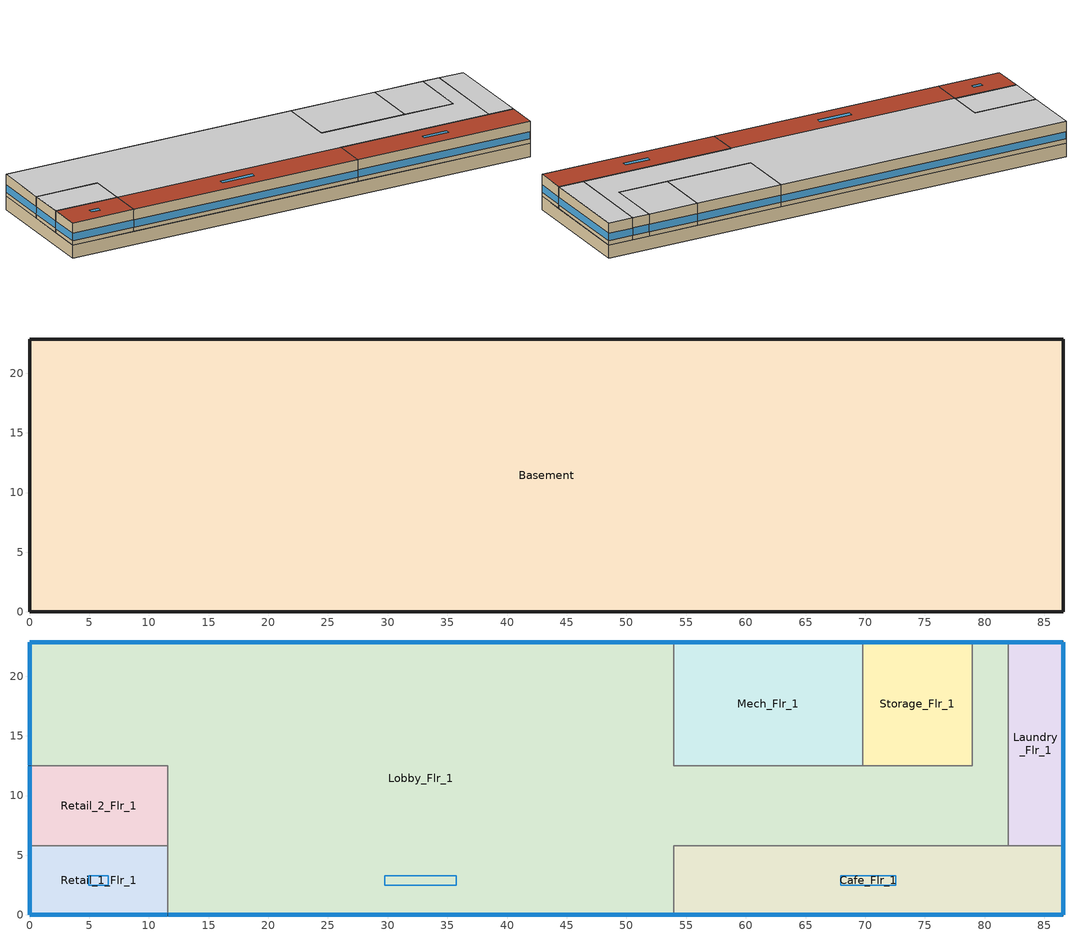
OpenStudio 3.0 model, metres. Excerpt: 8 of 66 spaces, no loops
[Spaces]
Basement
 floor ground: 86.56,22.86 86.56,0 0,0 0,22.86 z-2.44
 wall ground: 0,22.86 0,0 86.56,0 86.56,22.86 0,22.86 z-2.44:0
Lobby_Flr_1
 floor to Basement: 53.95,22.86 53.95,0 11.58,0 11.58,12.5 0,12.5 0,22.86 z0; 81.99,22.86 81.99,5.79 53.95,5.79 53.95,12.5 78.94,12.5 78.94,22.86 z0
 wall outside: 53.95,22.86 0,22.86 0,12.5 / 11.58,0 53.95,0 / 81.99,22.86 78.94,22.86 z0:3.96
 wall to Retail_1_Flr_1: 11.58,5.79 11.58,0 z0:3.96
 wall to Laundry_Flr_1: 81.99,5.79 81.99,22.86 z0:3.96
 wall to Storage_Flr_1: 78.94,22.86 78.94,12.5 69.8,12.5 z0:3.96
 wall to Cafe_Flr_1: 53.95,0 53.95,5.79 81.99,5.79 z0:3.96
 wall to Retail_2_Flr_1: 0,12.5 11.58,12.5 11.58,5.79 z0:3.96
 wall to Mech_Flr_1: 69.8,12.5 53.95,12.5 53.95,22.86 z0:3.96
 window: 53.92,22.86 0.03,22.86 / 11.61,0 53.92,0 z0.76:2.08; 0,22.83 0,12.52 z0.76:2.09; 81.97,22.86 78.97,22.86 z0.76:2.1
 ceiling adiabatic (BTAP-Int-Wall): 81.99,5.79 81.99,22.86 78.94,22.86 78.94,12.5 53.95,12.5 53.95,22.86 0,22.86 0,12.5 11.58,12.5 11.58,5.79 z3.96
 roof outside: 53.95,0 53.95,5.79 11.58,5.79 11.58,0 z3.96
 skylight: 35.76,2.49 35.76,3.3 29.77,3.3 29.77,2.49 z3.96
Retail_1_Flr_1
 floor to Basement: 11.58,5.79 11.58,0 0,0 0,5.79 z0
 wall outside: 0,5.79 0,0 11.58,0 z0:3.96
 wall to Retail_2_Flr_1: 11.58,5.79 0,5.79 z0:3.96
 window: 0.03,0 11.56,0 / 0,5.77 0,0.03 z0.76:2.09
 roof outside: 11.58,0 11.58,5.79 0,5.79 0,0 z3.96
 skylight: 6.61,2.49 6.61,3.3 4.97,3.3 4.97,2.49 z3.96
Retail_2_Flr_1
 floor to Basement: 11.58,12.5 11.58,5.79 0,5.79 0,12.5 z0
 wall outside: 0,12.5 0,5.79 z0:3.96
 window: 0,12.47 0,5.82 z0.76:2.09
 ceiling adiabatic (BTAP-Int-Wall): 11.58,5.79 11.58,12.5 0,12.5 0,5.79 z3.96
Laundry_Flr_1
 floor to Basement: 86.56,22.86 86.56,5.79 81.99,5.79 81.99,22.86 z0
 wall outside: 86.56,5.79 86.56,22.86 81.99,22.86 z0:3.96
 wall to Cafe_Flr_1: 81.99,5.79 86.56,5.79 z0:3.96
 window: 86.56,5.82 86.56,22.83 z0.76:2.09; 86.54,22.86 82.02,22.86 z0.76:2.1
 ceiling adiabatic (BTAP-Int-Wall): 86.56,5.79 86.56,22.86 81.99,22.86 81.99,5.79 z3.96
Storage_Flr_1
 floor to Basement: 78.94,22.86 78.94,12.5 69.8,12.5 69.8,22.86 z0
 wall outside: 78.94,22.86 69.8,22.86 z0:3.96
 wall to Mech_Flr_1: 69.8,22.86 69.8,12.5 z0:3.96
 window: 78.92,22.86 69.82,22.86 z0.76:2.09
 ceiling adiabatic (BTAP-Int-Wall): 78.94,12.5 78.94,22.86 69.8,22.86 69.8,12.5 z3.96
Mech_Flr_1
 floor to Basement: 69.8,22.86 69.8,12.5 53.95,12.5 53.95,22.86 z0
 wall outside: 69.8,22.86 53.95,22.86 z0:3.96
 window: 69.77,22.86 53.98,22.86 z0.76:2.09
 ceiling adiabatic (BTAP-Int-Wall): 69.8,12.5 69.8,22.86 53.95,22.86 53.95,12.5 z3.96
Cafe_Flr_1
 floor to Basement: 86.56,5.79 86.56,0 53.95,0 53.95,5.79 z0
 wall outside: 53.95,0 86.56,0 86.56,5.79 z0:3.96
 window: 86.56,0.03 86.56,5.77 z0.76:2.09; 53.98,0 86.54,0 z0.76:2.08
 roof outside: 86.56,0 86.56,5.79 53.95,5.79 53.95,0 z3.96
 skylight: 72.56,2.49 72.56,3.3 67.95,3.3 67.95,2.49 z3.96
[Site]
Calgary Intl AP_AB_CAN: Latitude {deg}=51.114; Longitude {deg}=-114.02; Time Zone {hr}=-7; Elevation {m}=1084.1; Terrain=City
[Building]
LargeHotel-CAN_AB_Calgary.Intl.AP.718770_CWEC2016.epw created: 2020-05-18 23:40:06 +0000: North Axis {deg}=0; Default Construction Set=BTAP-Mass at hdd = 5000.0; Standards Number of Stories=7; Standards Number of Above Ground Stories=6; Standards Building Type=NECB2017_LargeHotel
[Site:WaterMainsTemperature]
Calculation Method=Correlation; Annual Average Outdoor Air Temperature {C}=5; Maximum Difference In Monthly Average Outdoor Air Temperatures {deltaC}=23.3
[Site:GroundTemperature:BuildingSurface]
19.527, 19.502, 19.536, 19.598, 20.002, 21.64, 22.225, 22.375, 21.449, 20.121, 19.802, 19.633
[SizingPeriod:DesignDay] Barometric Pressure {Pa}=88961; Sky Clearness=0; Rain Indicator=0; Snow Indicator=0; Day of Month=21; Daylight Saving Time Indicator=0; Humidity Indicating Type=Wetbulb; Dry-Bulb Temperature Range Modifier Type=DefaultMultipliers
Name | Maximum Dry-Bulb Temperature {C} | Daily Dry-Bulb Temperature Range {deltaC} | Humidity Indicating Conditions at Maximum Dry-Bulb | Wind Speed {m/s} | Wind Direction {deg} | Month | Day Type | Solar Model Indicator | ASHRAE Taub | ASHRAE Taud
Calgary Intl AP Ann Clg .4% Condns DB=>MWB | 28.5 | 12.1 | 16.1 | 4.5 | 160 | 7 | SummerDesignDay | ASHRAETau | 0.339 | 2.421
Calgary Intl AP Ann Htg 99.6% Condns DB | -28.5 | 0 | -28.5 | 2.9 | 200 | 1 | WinterDesignDay | ASHRAEClearSky
[Material:NoMass] Roughness=Smooth; Thermal Absorptance=0.9; Solar Absorptance=0.7
Name | Thermal Resistance {m2-K/W} | Visible Absorptance
Typical Carpet Pad | 0.21648 | 0.8
Typical Insulation 1 | 5.91238 | 0.7
Typical Insulation 2 | 4.49096 | 0.7
Typical Insulation 3 | 7.24636 | 0.7
Typical Carpet Pad 2 | 1.25503 | 0.8
Typical Carpet Pad 3 | 3.45515 | 0.8
Typical Insulation 4 | 0.526298 | 0.7
Typical Insulation 5 | 0.526316 | 0.7
[Material]
Name | Roughness | Thickness {m} | Conductivity {W/m-K} | Density {kg/m3} | Specific Heat {J/kg-K} | Thermal Absorptance | Solar Absorptance | Visible Absorptance
100mm Normalweight concrete floor | MediumSmooth | 0.1016 | 2.31 | 2322 | 832
G01 13mm gypsum board | Smooth | 0.0127 | 0.16 | 800 | 1090 | 0.9 | 0.7 | 0.5
G05 25mm wood | MediumSmooth | 0.0254 | 0.15 | 608 | 1630 | 0.9 | 0.5 | 0.5
4 in. Normalweight Concrete Floor | MediumRough | 0.1016 | 2.31 | 2322 | 832 | 0.9 | 0.7 | 0.7
1IN Stucco | Smooth | 0.0253 | 0.6918 | 1858 | 837 | 0.9 | 0.7 | 0.92
8IN CONCRETE HW RefBldg | Rough | 0.2032 | 1.311 | 2240 | 836.8 | 0.9 | 0.7 | 0.7
1/2IN Gypsum | Smooth | 0.0127 | 0.16 | 784.9 | 830 | 0.9 | 0.4 | 0.4
Metal Roof Surface; F08 Metal surface | Smooth | 0.0008 | 45.28 | 7824 | 500 | 0.9 | 0.7 | 0.7
6 in. Normalweight Concrete Floor | MediumRough | 0.1524 | 2.31 | 2322 | 832 | 0.9 | 0.7 | 0.7
[Construction]
BTAP-Int-Floor: 100mm Normalweight concrete floor, Typical Carpet Pad
BTAP-Int-Wall: G01 13mm gypsum board, G01 13mm gypsum board
BTAP-Int-Ceiling: Typical Carpet Pad, 100mm Normalweight concrete floor
BTAP-Ext-DaylightDiffuser: SimpleGlazing
BTAP-Int-Door: G05 25mm wood
BTAP-Ext-Floor-Mass:U-0.162: Typical Insulation 1, 4 in. Normalweight Concrete Floor, Typical Carpet Pad
BTAP-Ext-Wall-Mass:U-0.21: 1IN Stucco, 8IN CONCRETE HW RefBldg, Typical Insulation 2, 1/2IN Gypsum
BTAP-Ext-Roof-Metal:U-0.138: Metal Roof Surface, Typical Insulation 3
BTAP-Grnd-Floor-Mass:U-0.757: 6 in. Normalweight Concrete Floor, Typical Carpet Pad 2
BTAP-Grnd-Roof-Mass:U-0.284: 6 in. Normalweight Concrete Floor, Typical Carpet Pad 3
BTAP-Ext-Door:U-1.9000000000000001: F08 Metal surface, Typical Insulation 4
BTAP-Ext-OverHeadDoor:U-1.9000000000000001: Typical Insulation 5
BTAP-Ext-DaylightDiffuser:U=0.190 SHGC=0.600: SimpleGlazing:U=0.190 SHGC=0.600
[DefaultConstructionSet]
BTAP-Mass at hdd = 5000.0: Default Exterior Surface Constructions=BTAP-Mass at hdd = 5000.0; Default Interior Surface Constructions=Default Surface Constructions 2; Default Ground Contact Surface Constructions=BTAP-Mass at hdd = 5000.0 1; Default Exterior SubSurface Constructions=BTAP-Mass at hdd = 5000.0; Default Interior SubSurface Constructions=Default Sub Surface Constructions 2; Interior Partition Construction=BTAP-Int-Door
[DefaultSurfaceConstructions]
Name | Floor Construction | Wall Construction | Roof Ceiling Construction
Default Surface Constructions 2 | BTAP-Int-Floor | BTAP-Int-Wall | BTAP-Int-Ceiling
BTAP-Mass at hdd = 5000.0 | BTAP-Ext-Floor-Mass:U-0.162 | BTAP-Ext-Wall-Mass:U-0.21 | BTAP-Ext-Roof-Metal:U-0.138
BTAP-Mass at hdd = 5000.0 1 | BTAP-Grnd-Floor-Mass:U-0.757 | BTAP-Grnd-Roof-Mass:U-0.284 | BTAP-Grnd-Roof-Mass:U-0.284
[DefaultSubSurfaceConstructions]
Name | Fixed Window Construction | Operable Window Construction | Door Construction | Glass Door Construction | Overhead Door Construction | Skylight Construction | Tubular Daylight Dome Construction | Tubular Daylight Diffuser Construction
Default Sub Surface Constructions 2 | BTAP-Ext-DaylightDiffuser | BTAP-Ext-DaylightDiffuser | BTAP-Int-Door
BTAP-Mass at hdd = 5000.0 | BTAP-Ext-DaylightDiffuser:U=0.190 SHGC=0.600 | BTAP-Ext-DaylightDiffuser:U=0.190 SHGC=0.600 | BTAP-Ext-Door:U-1.9000000000000001 | BTAP-Ext-DaylightDiffuser:U=0.190 SHGC=0.600 | BTAP-Ext-OverHeadDoor:U-1.9000000000000001 | BTAP-Ext-DaylightDiffuser:U=0.190 SHGC=0.600 | BTAP-Ext-DaylightDiffuser:U=0.190 SHGC=0.600 | BTAP-Ext-DaylightDiffuser:U=0.190 SHGC=0.600
[WindowMaterial:SimpleGlazingSystem] Solar Heat Gain Coefficient=0.6; Visible Transmittance=0.21
Name | U-Factor {W/m2-K}
SimpleGlazing | 2.2
SimpleGlazing:U=0.190 SHGC=0.600 | 1.9
[Space] Part of Total Floor Area=Yes
Name | Space Type | Building Story | Thermal Zone
Laundry_Flr_1 | Space Function Laundry/Washing area | Building Story 2 | Sp-Laundry_Flr_1 Sys-6 Flr-2 Sch-C HPlcmt-east ZN
Lobby_Flr_1 | Space Function Lobby - hotel | Building Story 2 | Sp-Lobby_Flr_1 Sys-6 Flr-2 Sch-H HPlcmt-north ZN
Retail_1_Flr_1 | Space Function Sales area | Building Story 2 | Sp-Retail_1_Flr_1 Sys-6 Flr-2 Sch-C HPlcmt-south ZN
Basement | Space Function Storage room < 5 m2-sch-A | Building Story 1 | Sp-Basement Sys-6 Flr-1 Sch-A HPlcmt-north ZN
Cafe_Flr_1 | Space Function Retail facility mall concourse | Building Story 2 | Sp-Cafe_Flr_1 Sys-6 Flr-2 Sch-C HPlcmt-south ZN
Mech_Flr_1 | Space Function Electrical/Mechanical room-sch-E | Building Story 2 | Sp-Mech_Flr_1 Sys-6 Flr-2 Sch-E HPlcmt-north ZN
Retail_2_Flr_1 | Space Function Sales area | Building Story 2 | Sp-Retail_2_Flr_1 Sys-6 Flr-2 Sch-C HPlcmt-west ZN
Storage_Flr_1 | Space Function Storage room < 5 m2-sch-A 1 | Building Story 2 | Sp-Storage_Flr_1 Sys-6 Flr-2 Sch-A HPlcmt-north ZN
[BuildingStory]
Name | Nominal Z Coordinate {m}
Building Story 1 | -2.439
Building Story 2 | 0
[SpaceType] Standards Building Type=Space Function
Name | Default Schedule Set | Design Specification Outdoor Air Object | Standards Space Type
Space Function Storage room < 5 m2-sch-A | Space Function Storage room < 5 m2-sch-A Schedule Set | Space Function Storage room < 5 m2-sch-A Ventilation | Storage room < 5 m2-sch-A
Space Function Storage room < 5 m2-sch-A 1 | Space Function Storage room < 5 m2-sch-A 1 Schedule Set | Space Function Storage room < 5 m2-sch-A 1 Ventilation | Storage room < 5 m2-sch-A
Space Function Retail facility mall concourse | Space Function Retail facility mall concourse Schedule Set | Space Function Retail facility mall concourse Ventilation | Retail facility mall concourse
Space Function Laundry/Washing area | Space Function Laundry/Washing area Schedule Set | Space Function Laundry/Washing area Ventilation | Laundry/Washing area
Space Function Lobby - hotel | Space Function Lobby - hotel Schedule Set | Space Function Lobby - hotel Ventilation | Lobby - hotel
Space Function Electrical/Mechanical room-sch-E | Space Function Electrical/Mechanical room-sch-E Schedule Set | Space Function Electrical/Mechanical room-sch-E Ventilation | Electrical/Mechanical room-sch-E
Space Function Sales area | Space Function Sales area Schedule Set | Space Function Sales area Ventilation | Sales area
[People:Definition] Number of People Calculation Method=People/Area; Fraction Radiant=0.3
Name | People per Space Floor Area {person/m2}
Space Function Electrical/Mechanical room-sch-E People Definition | 0.00500182
Space Function Laundry/Washing area People Definition; Space Function Retail facility mall concourse People Definition | 0.0500182
Space Function Lobby - hotel People Definition | 0.100036
Space Function Sales area People Definition | 0.0333454
Space Function Storage room < 5 m2-sch-A People Definition; Space Function Storage room < 5 m2-sch-A 1 People Definition | 0.0100036
[People] Work Efficiency Schedule=Work Efficiency Schedule; Clothing Insulation Schedule=Clothing Schedule; Air Velocity Schedule=Air Velocity Schedule; Multiplier=1
Name | People Definition | Space or SpaceType
Space Function Electrical/Mechanical room-sch-E People | Space Function Electrical/Mechanical room-sch-E People Definition | Space Function Electrical/Mechanical room-sch-E
Space Function Laundry/Washing area People | Space Function Laundry/Washing area People Definition | Space Function Laundry/Washing area
Space Function Lobby - hotel People | Space Function Lobby - hotel People Definition | Space Function Lobby - hotel
Space Function Retail facility mall concourse People | Space Function Retail facility mall concourse People Definition | Space Function Retail facility mall concourse
Space Function Sales area People | Space Function Sales area People Definition | Space Function Sales area
Space Function Storage room < 5 m2-sch-A People | Space Function Storage room < 5 m2-sch-A People Definition | Space Function Storage room < 5 m2-sch-A
Space Function Storage room < 5 m2-sch-A 1 People | Space Function Storage room < 5 m2-sch-A 1 People Definition | Space Function Storage room < 5 m2-sch-A 1
[Lights:Definition] Design Level Calculation Method=Watts/Area; Fraction Radiant=0.5; Fraction Visible=0.2
Name | Watts per Space Floor Area {W/m2}
Space Function Electrical/Mechanical room-sch-E Lights Definition | 4.60167
Space Function Laundry/Washing area Lights Definition | 4.59996
Space Function Lobby - hotel Lights Definition | 11.3999
Space Function Retail facility mall concourse Lights Definition | 9.69992
Space Function Sales area Lights Definition | 13.0999
Space Function Storage room < 5 m2-sch-A Lights Definition; Space Function Storage room < 5 m2-sch-A 1 Lights Definition | 10.3999
[Lights] Fraction Replaceable=1
Name | Lights Definition | Space or SpaceType
Space Function Electrical/Mechanical room-sch-E Lights | Space Function Electrical/Mechanical room-sch-E Lights Definition | Space Function Electrical/Mechanical room-sch-E
Space Function Laundry/Washing area Lights | Space Function Laundry/Washing area Lights Definition | Space Function Laundry/Washing area
Space Function Lobby - hotel Lights | Space Function Lobby - hotel Lights Definition | Space Function Lobby - hotel
Space Function Retail facility mall concourse Lights | Space Function Retail facility mall concourse Lights Definition | Space Function Retail facility mall concourse
Space Function Sales area Lights | Space Function Sales area Lights Definition | Space Function Sales area
Space Function Storage room < 5 m2-sch-A Lights | Space Function Storage room < 5 m2-sch-A Lights Definition | Space Function Storage room < 5 m2-sch-A
Space Function Storage room < 5 m2-sch-A 1 Lights | Space Function Storage room < 5 m2-sch-A 1 Lights Definition | Space Function Storage room < 5 m2-sch-A 1
[DesignSpecification:OutdoorAir] Outdoor Air Method=Sum; Outdoor Air Flow per Person {m3/s-person}=0; Outdoor Air Flow Rate {m3/s}=0; Outdoor Air Flow Air Changes per Hour {1/hr}=0
Name | Outdoor Air Flow per Floor Area {m3/s-m2}
Space Function Electrical/Mechanical room-sch-E Ventilation | 0.0003048
Space Function Laundry/Washing area Ventilation | 0.00084836
Space Function Lobby - hotel Ventilation | 0.00143764
Space Function Retail facility mall concourse Ventilation | 0.0018288
Space Function Sales area Ventilation | 0.0011684
Space Function Storage room < 5 m2-sch-A Ventilation; Space Function Storage room < 5 m2-sch-A 1 Ventilation | 0.0003556
[DefaultScheduleSet] People Activity Level Schedule=NECB-Activity; Infiltration Schedule=Always On
Name | Number of People Schedule | Lighting Schedule | Electric Equipment Schedule
Space Function Electrical/Mechanical room-sch-E Schedule Set | NECB-E-Occupancy | NECB-E-Lighting | NECB-E-Electric-Equipment
Space Function Laundry/Washing area Schedule Set | NECB-C-Occupancy | NECB-C-Lighting | NECB-C-Electric-Equipment
Space Function Lobby - hotel Schedule Set | NECB-H-Occupancy | NECB-H-Occupancy-NECB-H-Lighting-0.0-0.0-0.67-Light Ruleset | NECB-H-Electric-Equipment
Space Function Retail facility mall concourse Schedule Set; Space Function Sales area Schedule Set | NECB-C-Occupancy | NECB-C-Occupancy-NECB-C-Lighting-0.0-0.0-0.67-Light Ruleset | NECB-C-Electric-Equipment
Space Function Storage room < 5 m2-sch-A Schedule Set; Space Function Storage room < 5 m2-sch-A 1 Schedule Set | NECB-A-Occupancy | NECB-A-Occupancy-NECB-A-Lighting-0.6-0.0-0.67-Light Ruleset | NECB-A-Electric-Equipment
[ThermostatSetpoint:DualSetpoint]
Name | Heating Setpoint Temperature Schedule | Cooling Setpoint Temperature Schedule
Space Function Storage room < 5 m2-sch-A Thermostat 2; Space Function Storage room < 5 m2-sch-A 1 Thermostat 2 | NECB-A-Thermostat Setpoint-Heating | NECB-A-Thermostat Setpoint-Cooling
Space Function Laundry/Washing area Thermostat 2; Space Function Sales area Thermostat 3; Space Function Retail facility mall concourse Thermostat 2; Space Function Sales area Thermostat 4 | NECB-C-Thermostat Setpoint-Heating | NECB-C-Thermostat Setpoint-Cooling
Space Function Electrical/Mechanical room-sch-E Thermostat 2 | NECB-E-Thermostat Setpoint-Heating | NECB-E-Thermostat Setpoint-Cooling
Space Function Lobby - hotel Thermostat 2 | NECB-H-Thermostat Setpoint-Heating | NECB-H-Thermostat Setpoint-Cooling
[ElectricEquipment:Definition] Design Level Calculation Method=Watts/Area; Fraction Radiant=0.5
Name | Watts per Space Floor Area {W/m2}
Space Function Electrical/Mechanical room-sch-E Elec Equip Definition; Space Function Retail facility mall concourse Elec Equip Definition; Space Function Storage room < 5 m2-sch-A Elec Equip Definition; Space Function Storage room < 5 m2-sch-A 1 Elec Equip Definition | 1.00036
Space Function Laundry/Washing area Elec Equip Definition | 20.0073
Space Function Lobby - hotel Elec Equip Definition; Space Function Sales area Elec Equip Definition | 2.50091
[ElectricEquipment]
Name | Electric Equipment Definition | Space or SpaceType
Space Function Electrical/Mechanical room-sch-E Elec Equip | Space Function Electrical/Mechanical room-sch-E Elec Equip Definition | Space Function Electrical/Mechanical room-sch-E
Space Function Laundry/Washing area Elec Equip | Space Function Laundry/Washing area Elec Equip Definition | Space Function Laundry/Washing area
Space Function Lobby - hotel Elec Equip | Space Function Lobby - hotel Elec Equip Definition | Space Function Lobby - hotel
Space Function Retail facility mall concourse Elec Equip | Space Function Retail facility mall concourse Elec Equip Definition | Space Function Retail facility mall concourse
Space Function Sales area Elec Equip | Space Function Sales area Elec Equip Definition | Space Function Sales area
Space Function Storage room < 5 m2-sch-A Elec Equip | Space Function Storage room < 5 m2-sch-A Elec Equip Definition | Space Function Storage room < 5 m2-sch-A
Space Function Storage room < 5 m2-sch-A 1 Elec Equip | Space Function Storage room < 5 m2-sch-A 1 Elec Equip Definition | Space Function Storage room < 5 m2-sch-A 1
[SpaceInfiltration:DesignFlowRate] Schedule=Always On Discrete; Design Flow Rate Calculation Method=Flow/ExteriorArea; Flow per Exterior Surface Area {m3/s-m2}=0.00025; Constant Term Coefficient=0; Temperature Term Coefficient=0; Velocity Term Coefficient=0.224; Velocity Squared Term Coefficient=0
Name | Space or SpaceType
Cafe_Flr_1 Infiltration | Cafe_Flr_1
Laundry_Flr_1 Infiltration | Laundry_Flr_1
Lobby_Flr_1 Infiltration | Lobby_Flr_1
Mech_Flr_1 Infiltration | Mech_Flr_1
Retail_1_Flr_1 Infiltration | Retail_1_Flr_1
Retail_2_Flr_1 Infiltration | Retail_2_Flr_1
Storage_Flr_1 Infiltration | Storage_Flr_1
[ThermalZone] Use Ideal Air Loads=No
Name | Thermostat
Sp-Basement Sys-6 Flr-1 Sch-A HPlcmt-north ZN | Space Function Storage room < 5 m2-sch-A Thermostat 2
Sp-Storage_Flr_1 Sys-6 Flr-2 Sch-A HPlcmt-north ZN | Space Function Storage room < 5 m2-sch-A 1 Thermostat 2
Sp-Laundry_Flr_1 Sys-6 Flr-2 Sch-C HPlcmt-east ZN | Space Function Laundry/Washing area Thermostat 2
Sp-Retail_2_Flr_1 Sys-6 Flr-2 Sch-C HPlcmt-west ZN | Space Function Sales area Thermostat 3
Sp-Cafe_Flr_1 Sys-6 Flr-2 Sch-C HPlcmt-south ZN | Space Function Retail facility mall concourse Thermostat 2
Sp-Retail_1_Flr_1 Sys-6 Flr-2 Sch-C HPlcmt-south ZN | Space Function Sales area Thermostat 4
Sp-Mech_Flr_1 Sys-6 Flr-2 Sch-E HPlcmt-north ZN | Space Function Electrical/Mechanical room-sch-E Thermostat 2
Sp-Lobby_Flr_1 Sys-6 Flr-2 Sch-H HPlcmt-north ZN | Space Function Lobby - hotel Thermostat 2
[HeatExchanger:AirToAir:SensibleAndLatent] Availability Schedule=Always On Discrete; Nominal Supply Air Flow Rate {m3/s}=autosize; Sensible Effectiveness at 100% Heating Air Flow=0.5; Latent Effectiveness at 100% Heating Air Flow=0.5; Sensible Effectiveness at 75% Heating Air Flow=0.5; Latent Effectiveness at 75% Heating Air Flow=0.5; Sensible Effectiveness at 100% Cooling Air Flow=0.5; Latent Effectiveness at 100% Cooling Air Flow=0.5; Sensible Effectiveness at 75% Cooling Air Flow=0.5; Latent Effectiveness at 75% Cooling Air Flow=0.5; Supply Air Outlet Temperature Control=Yes; Heat Exchanger Type=Rotary; Frost Control Type=ExhaustOnly; Threshold Temperature {C}=-23.3; Initial Defrost Time Fraction=0.167; Rate of Defrost Time Fraction Increase {1/K}=1.44; Economizer Lockout=Yes
Name | Nominal Electric Power {W}
Sys_1_Make-up air unit ERV | 2255.55
Sys_3_PSZ Sp-Banquet_Flr_6 Sys-3 Flr-4 Sch-B HPlcmt-north ZN ERV; Sys_3_PSZ Sp-Dining_Flr_6 Sys-3 Flr-4 Sch-B HPlcmt-north ZN ERV | 902.245
Sys_3_PSZ Sp-Corridor_Flr_6 Sys-3 Flr-4 Sch-E HPlcmt-south ZN ERV | 140.129
Sys_3_PSZ Sp-Kitchen_Flr_6 Sys-3 Flr-4 Sch-B HPlcmt-east ZN ERV | 151.664
Sys_6_VAV with Reheat ERV | 554.885
Sys_6_VAV with Reheat 1 ERV | 1876.16
[SetpointManager:OutdoorAirPretreat] Minimum Setpoint Temperature {C}=-99; Maximum Setpoint Temperature {C}=99; Minimum Setpoint Humidity Ratio {kgWater/kgDryAir}=1e-05; Maximum Setpoint Humidity Ratio {kgWater/kgDryAir}=1
Setpoint Manager Outdoor Air Pretreat 1; Setpoint Manager Outdoor Air Pretreat 2; Setpoint Manager Outdoor Air Pretreat 3; Setpoint Manager Outdoor Air Pretreat 4; Setpoint Manager Outdoor Air Pretreat 5; Setpoint Manager Outdoor Air Pretreat 6; Setpoint Manager Outdoor Air Pretreat 7
[AvailabilityManager:NightCycle] Applicability Schedule=Always On Discrete; Control Type=CycleOnAny; Thermostat Tolerance {deltaC}=1; Cycling Run Time {s}=3600
Availability Manager Night Cycle 1; Availability Manager Night Cycle 2; Availability Manager Night Cycle 3; Availability Manager Night Cycle 4; Availability Manager Night Cycle 5; Availability Manager Night Cycle 6; Availability Manager Night Cycle 7
[EnergyManagementSystem:Sensor]
OAT: Output Variable or Output Meter Index Key=Environment; Output Variable or Output Meter=Site Outdoor Air Drybulb Temperature
[EnergyManagementSystem:Actuator] Actuated Component Type=Schedule:Year; Actuated Component Control Type=Schedule Value
Name | Actuated Component
Sys6VAVwithReheat1HtgSch0 | NECB-C-Thermostat Setpoint-Heating
Sys6VAVwithReheat1ClgSch0 | NECB-C-Thermostat Setpoint-Cooling
Sys6VAVwithReheat1HtgSch1 | NECB-H-Thermostat Setpoint-Heating
Sys6VAVwithReheat1ClgSch1 | NECB-H-Thermostat Setpoint-Cooling
Sys6VAVwithReheat1HtgSch2 | NECB-E-Thermostat Setpoint-Heating
Sys6VAVwithReheat1ClgSch2 | NECB-E-Thermostat Setpoint-Cooling
Sys6VAVwithReheat1HtgSch3 | NECB-A-Thermostat Setpoint-Heating
Sys6VAVwithReheat1ClgSch3 | NECB-A-Thermostat Setpoint-Cooling
[EnergyManagementSystem:Program]
Sys6VAVwithReheat1OptimumStartProg0: IF DaylightSavings==0 && DayOfWeek>1 && Hour==5 && OAT<23.9 && OAT>1.7; SET Sys6VAVwithReheat1ClgSch0 = 29.4; SET Sys6VAVwithReheat1HtgSch0 = 15.6; ELSEIF DaylightSavings==0 && DayOfWeek==1 && Hour==7 && OAT<23.9 && OAT>1.7; SET Sys6VAVwithReheat1ClgSch0 = 29.4; SET Sys6VAVwithReheat1HtgSch0 = 15.6; ELSEIF DaylightSavings==1 && DayOfWeek>1 && Hour==4 && OAT<23.9 && OAT>1.7; SET Sys6VAVwithReheat1ClgSch0 = 29.4; SET Sys6VAVwithReheat1HtgSch0 = 15.6; ELSEIF DaylightSavings==1 && DayOfWeek==1 && Hour==6 && OAT<23.9 && OAT>1.7; SET Sys6VAVwithReheat1ClgSch0 = 29.4; SET Sys6VAVwithReheat1HtgSch0 = 15.6; ELSE; SET Sys6VAVwithReheat1ClgSch0 = NULL; SET Sys6VAVwithReheat1HtgSch0 = NULL; ENDIF
Sys6VAVwithReheat1OptimumStartProg1: IF DaylightSavings==0 && DayOfWeek>1 && Hour==5 && OAT<23.9 && OAT>1.7; SET Sys6VAVwithReheat1ClgSch1 = 29.4; SET Sys6VAVwithReheat1HtgSch1 = 15.6; ELSEIF DaylightSavings==0 && DayOfWeek==1 && Hour==7 && OAT<23.9 && OAT>1.7; SET Sys6VAVwithReheat1ClgSch1 = 29.4; SET Sys6VAVwithReheat1HtgSch1 = 15.6; ELSEIF DaylightSavings==1 && DayOfWeek>1 && Hour==4 && OAT<23.9 && OAT>1.7; SET Sys6VAVwithReheat1ClgSch1 = 29.4; SET Sys6VAVwithReheat1HtgSch1 = 15.6; ELSEIF DaylightSavings==1 && DayOfWeek==1 && Hour==6 && OAT<23.9 && OAT>1.7; SET Sys6VAVwithReheat1ClgSch1 = 29.4; SET Sys6VAVwithReheat1HtgSch1 = 15.6; ELSE; SET Sys6VAVwithReheat1ClgSch1 = NULL; SET Sys6VAVwithReheat1HtgSch1 = NULL; ENDIF
Sys6VAVwithReheat1OptimumStartProg2: IF DaylightSavings==0 && DayOfWeek>1 && Hour==5 && OAT<23.9 && OAT>1.7; SET Sys6VAVwithReheat1ClgSch2 = 29.4; SET Sys6VAVwithReheat1HtgSch2 = 15.6; ELSEIF DaylightSavings==0 && DayOfWeek==1 && Hour==7 && OAT<23.9 && OAT>1.7; SET Sys6VAVwithReheat1ClgSch2 = 29.4; SET Sys6VAVwithReheat1HtgSch2 = 15.6; ELSEIF DaylightSavings==1 && DayOfWeek>1 && Hour==4 && OAT<23.9 && OAT>1.7; SET Sys6VAVwithReheat1ClgSch2 = 29.4; SET Sys6VAVwithReheat1HtgSch2 = 15.6; ELSEIF DaylightSavings==1 && DayOfWeek==1 && Hour==6 && OAT<23.9 && OAT>1.7; SET Sys6VAVwithReheat1ClgSch2 = 29.4; SET Sys6VAVwithReheat1HtgSch2 = 15.6; ELSE; SET Sys6VAVwithReheat1ClgSch2 = NULL; SET Sys6VAVwithReheat1HtgSch2 = NULL; ENDIF
Sys6VAVwithReheat1OptimumStartProg3: IF DaylightSavings==0 && DayOfWeek>1 && Hour==5 && OAT<23.9 && OAT>1.7; SET Sys6VAVwithReheat1ClgSch3 = 29.4; SET Sys6VAVwithReheat1HtgSch3 = 15.6; ELSEIF DaylightSavings==0 && DayOfWeek==1 && Hour==7 && OAT<23.9 && OAT>1.7; SET Sys6VAVwithReheat1ClgSch3 = 29.4; SET Sys6VAVwithReheat1HtgSch3 = 15.6; ELSEIF DaylightSavings==1 && DayOfWeek>1 && Hour==4 && OAT<23.9 && OAT>1.7; SET Sys6VAVwithReheat1ClgSch3 = 29.4; SET Sys6VAVwithReheat1HtgSch3 = 15.6; ELSEIF DaylightSavings==1 && DayOfWeek==1 && Hour==6 && OAT<23.9 && OAT>1.7; SET Sys6VAVwithReheat1ClgSch3 = 29.4; SET Sys6VAVwithReheat1HtgSch3 = 15.6; ELSE; SET Sys6VAVwithReheat1ClgSch3 = NULL; SET Sys6VAVwithReheat1HtgSch3 = NULL; ENDIF
[EnergyManagementSystem:ProgramCallingManager]
Sys6VAVwithReheat1OptimumStartCallingManager0: BeginTimestepBeforePredictor; Sys6VAVwithReheat1OptimumStartProg0
Sys6VAVwithReheat1OptimumStartCallingManager1: BeginTimestepBeforePredictor; Sys6VAVwithReheat1OptimumStartProg1
Sys6VAVwithReheat1OptimumStartCallingManager2: BeginTimestepBeforePredictor; Sys6VAVwithReheat1OptimumStartProg2
Sys6VAVwithReheat1OptimumStartCallingManager3: BeginTimestepBeforePredictor; Sys6VAVwithReheat1OptimumStartProg3
[Schedule:Constant]
Always On Discrete: Value=1
[Schedule:Ruleset]
Clothing Schedule: Default Day Schedule=Clothing Schedule Default Winter Clothes
Air Velocity Schedule: Default Day Schedule=Air Velocity Schedule Default
Work Efficiency Schedule: Default Day Schedule=Work Efficiency Schedule Default
NECB-E-Occupancy: Default Day Schedule=NECB-E-Occupancy Default
NECB-Activity: Default Day Schedule=NECB-Activity Default; Summer Design Day Schedule=NECB-Activity Summer Design Day; Winter Design Day Schedule=NECB-Activity Winter Design Day
NECB-E-Lighting: Default Day Schedule=NECB-E-Lighting Default
NECB-E-Electric-Equipment: Default Day Schedule=NECB-E-Electric-Equipment Default
Always On: Default Day Schedule=Always On Default
NECB-E-Thermostat Setpoint-Heating: Default Day Schedule=NECB-E-Thermostat Setpoint-Heating Default
NECB-E-Thermostat Setpoint-Cooling: Default Day Schedule=NECB-E-Thermostat Setpoint-Cooling Default
NECB-C-Occupancy: Default Day Schedule=NECB-C-Occupancy Default
NECB-C-Lighting: Default Day Schedule=NECB-C-Lighting Default
NECB-C-Electric-Equipment: Default Day Schedule=NECB-C-Electric-Equipment Default
NECB-C-Thermostat Setpoint-Heating: Default Day Schedule=NECB-C-Thermostat Setpoint-Heating Default
NECB-C-Thermostat Setpoint-Cooling: Default Day Schedule=NECB-C-Thermostat Setpoint-Cooling Default
NECB-H-Occupancy: Default Day Schedule=NECB-H-Occupancy Default
NECB-H-Occupancy-NECB-H-Lighting-0.0-0.0-0.67-Light Ruleset: Default Day Schedule=NECB-H-Occupancy-NECB-H-Lighting-0.0-0.0-0.67-Light Default
NECB-H-Electric-Equipment: Default Day Schedule=NECB-H-Electric-Equipment Default
NECB-H-Thermostat Setpoint-Heating: Default Day Schedule=NECB-H-Thermostat Setpoint-Heating Default
NECB-H-Thermostat Setpoint-Cooling: Default Day Schedule=NECB-H-Thermostat Setpoint-Cooling Default
NECB-C-Occupancy-NECB-C-Lighting-0.0-0.0-0.67-Light Ruleset: Default Day Schedule=NECB-C-Occupancy-NECB-C-Lighting-0.0-0.0-0.67-Light Default
NECB-A-Occupancy: Default Day Schedule=NECB-A-Occupancy Default
NECB-A-Occupancy-NECB-A-Lighting-0.6-0.0-0.67-Light Ruleset: Default Day Schedule=NECB-A-Occupancy-NECB-A-Lighting-0.6-0.0-0.67-Light Default
NECB-A-Electric-Equipment: Default Day Schedule=NECB-A-Electric-Equipment Default
NECB-A-Thermostat Setpoint-Heating: Default Day Schedule=NECB-A-Thermostat Setpoint-Heating Default
NECB-A-Thermostat Setpoint-Cooling: Default Day Schedule=NECB-A-Thermostat Setpoint-Cooling Default
[Schedule:Day]
Clothing Schedule Default Winter Clothes; Always On Default: 24, 0, 1
Clothing Schedule Summer Clothes: 24, 0, 0.5
Air Velocity Schedule Default; NECB-A-Electric-Equipment Sat Day; NECB-A-Electric-Equipment Sun|Hol Day: 24, 0, 0.2
Work Efficiency Schedule Default; NECB-E-Occupancy Sun|Hol Day; NECB-A-Occupancy Sat Day; NECB-A-Occupancy Sun|Hol Day: 24, 0, 0
NECB-E-Occupancy Default; NECB-E-Occupancy Default|Wkdy Day: 8, 0, 0, 9, 0, 0.2, 10, 0, 0.7, 14, 0, 0.9, 15, 0, 0.5, 16, 0, 0.9, 18, 0, 0.8, 19, 0, 0.2, 24, 0, 0
NECB-E-Occupancy Sat Day: 9, 0, 0, 13, 0, 0.2, 17, 0, 0.1, 24, 0, 0
NECB-Activity Default; NECB-Activity Winter Design Day; NECB-Activity Summer Design Day: 24, 0, 130
NECB-E-Lighting Default; NECB-E-Lighting Default|Wkdy Day; NECB-E-Electric-Equipment Default; NECB-E-Electric-Equipment Default|Wkdy Day: 8, 0, 0.05, 9, 0, 0.4, 10, 0, 0.7, 18, 0, 0.9, 19, 0, 0.4, 24, 0, 0.05
NECB-E-Lighting Sat Day; NECB-E-Electric-Equipment Sat Day: 9, 0, 0.05, 10, 0, 0.5, 15, 0, 0.9, 16, 0, 0.7, 17, 0, 0.5, 24, 0, 0.05
NECB-E-Lighting Sun|Hol Day; NECB-E-Electric-Equipment Sun|Hol Day: 24, 0, 0.05
NECB-E-Thermostat Setpoint-Heating Default; NECB-E-Thermostat Setpoint-Heating Default|Wkdy Day: 7, 0, 18, 8, 0, 20, 19, 0, 22, 24, 0, 18
NECB-E-Thermostat Setpoint-Heating Sat Day: 8, 0, 18, 9, 0, 20, 17, 0, 22, 24, 0, 18
NECB-E-Thermostat Setpoint-Heating Sun|Hol Day; NECB-A-Thermostat Setpoint-Heating Sat Day; NECB-A-Thermostat Setpoint-Heating Sun|Hol Day: 24, 0, 18
NECB-E-Thermostat Setpoint-Cooling Default; NECB-E-Thermostat Setpoint-Cooling Default|Wkdy Day; NECB-C-Thermostat Setpoint-Cooling Sun|Hol Day: 7, 0, 35, 19, 0, 24, 24, 0, 35
NECB-E-Thermostat Setpoint-Cooling Sat Day: 8, 0, 35, 17, 0, 24, 24, 0, 35
NECB-E-Thermostat Setpoint-Cooling Sun|Hol Day; NECB-A-Thermostat Setpoint-Cooling Sat Day; NECB-A-Thermostat Setpoint-Cooling Sun|Hol Day: 24, 0, 35
NECB-C-Occupancy Default; NECB-C-Occupancy Default|Wkdy Day: 8, 0, 0, 9, 0, 0.1, 10, 0, 0.2, 12, 0, 0.5, 16, 0, 0.7, 17, 0, 0.8, 18, 0, 0.7, 19, 0, 0.5, 21, 0, 0.3, 24, 0, 0
NECB-C-Occupancy Sat Day: 8, 0, 0, 9, 0, 0.1, 10, 0, 0.2, 11, 0, 0.5, 12, 0, 0.6, 13, 0, 0.8, 16, 0, 0.9, 17, 0, 0.8, 18, 0, 0.7, 19, 0, 0.5, 21, 0, 0.2, 24, 0, 0
NECB-C-Occupancy Sun|Hol Day: 8, 0, 0, 9, 0, 0.1, 10, 0, 0.2, 11, 0, 0.5, 12, 0, 0.6, 13, 0, 0.8, 16, 0, 0.9, 17, 0, 0.8, 18, 0, 0.7, 19, 0, 0.5, 24, 0, 0
NECB-C-Lighting Default; NECB-C-Lighting Default|Wkdy Day; NECB-C-Lighting Sat Day; NECB-C-Electric-Equipment Default; NECB-C-Electric-Equipment Default|Wkdy Day; NECB-C-Electric-Equipment Sat Day; NECB-C-Occupancy-NECB-C-Lighting-0.0-0.0-0.67-Light Default; NECB-C-Occupancy-NECB-C-Lighting-0.0-0.0-0.67-Default|Wkdy-Light Day; NECB-C-Occupancy-NECB-C-Lighting-0.0-0.0-0.67-Sat-Light Day: 8, 0, 0.05, 9, 0, 0.5, 19, 0, 0.9, 20, 0, 0.6, 21, 0, 0.5, 24, 0, 0.05
NECB-C-Lighting Sun|Hol Day; NECB-C-Electric-Equipment Sun|Hol Day; NECB-C-Occupancy-NECB-C-Lighting-0.0-0.0-0.67-Sun|Hol-Light Day: 8, 0, 0.05, 9, 0, 0.5, 19, 0, 0.9, 24, 0, 0.05
NECB-C-Thermostat Setpoint-Heating Default; NECB-C-Thermostat Setpoint-Heating Default|Wkdy Day; NECB-C-Thermostat Setpoint-Heating Sat Day: 7, 0, 18, 8, 0, 20, 21, 0, 22, 24, 0, 18
NECB-C-Thermostat Setpoint-Heating Sun|Hol Day: 9, 0, 18, 10, 0, 20, 19, 0, 22, 24, 0, 18
NECB-C-Thermostat Setpoint-Cooling Default; NECB-C-Thermostat Setpoint-Cooling Default|Wkdy Day; NECB-C-Thermostat Setpoint-Cooling Sat Day: 7, 0, 35, 21, 0, 24, 24, 0, 35
NECB-H-Occupancy Default; NECB-H-Occupancy Default|Wkdy Day; NECB-H-Occupancy Sat Day; NECB-H-Occupancy Sun|Hol Day; NECB-H-Occupancy-NECB-H-Lighting-0.0-0.0-0.67-Light Default; NECB-H-Occupancy-NECB-H-Lighting-0.0-0.0-0.67-Default|Wkdy-Light Day; NECB-H-Occupancy-NECB-H-Lighting-0.0-0.0-0.67-Sat-Light Day; NECB-H-Occupancy-NECB-H-Lighting-0.0-0.0-0.67-Sun|Hol-Light Day; NECB-H-Electric-Equipment Default; NECB-H-Electric-Equipment Default|Wkdy Day; NECB-H-Electric-Equipment Sat Day; NECB-H-Electric-Equipment Sun|Hol Day: 24, 0, 0.9
NECB-H-Thermostat Setpoint-Heating Default; NECB-H-Thermostat Setpoint-Heating Default|Wkdy Day; NECB-H-Thermostat Setpoint-Heating Sat Day; NECB-H-Thermostat Setpoint-Heating Sun|Hol Day: 1, 0, 22, 7, 0, 18, 8, 0, 20, 24, 0, 22
NECB-H-Thermostat Setpoint-Cooling Default; NECB-H-Thermostat Setpoint-Cooling Default|Wkdy Day; NECB-H-Thermostat Setpoint-Cooling Sat Day; NECB-H-Thermostat Setpoint-Cooling Sun|Hol Day: 24, 0, 24
NECB-A-Occupancy Default; NECB-A-Occupancy Default|Wkdy Day: 7, 0, 0, 8, 0, 0.1, 9, 0, 0.7, 12, 0, 0.9, 14, 0, 0.5, 17, 0, 0.9, 18, 0, 0.7, 19, 0, 0.3, 23, 0, 0.1, 24, 0, 0
NECB-A-Occupancy-NECB-A-Lighting-0.6-0.0-0.67-Light Default; NECB-A-Occupancy-NECB-A-Lighting-0.6-0.0-0.67-Default|Wkdy-Light Day: 7, 0, 0.0299, 8, 0, 0.1794, 9, 0, 0.8, 12, 0, 0.9, 14, 0, 0.5382, 17, 0, 0.9, 18, 0, 0.8, 19, 0, 0.299, 21, 0, 0.1794, 23, 0, 0.0598, 24, 0, 0.0299
NECB-A-Occupancy-NECB-A-Lighting-0.6-0.0-0.67-Sat-Light Day; NECB-A-Occupancy-NECB-A-Lighting-0.6-0.0-0.67-Sun|Hol-Light Day: 24, 0, 0.0299
NECB-A-Electric-Equipment Default; NECB-A-Electric-Equipment Default|Wkdy Day: 7, 0, 0.2, 8, 0, 0.3, 9, 0, 0.8, 18, 0, 0.9, 19, 0, 0.5, 21, 0, 0.3, 24, 0, 0.2
NECB-A-Thermostat Setpoint-Heating Default; NECB-A-Thermostat Setpoint-Heating Default|Wkdy Day: 6, 0, 18, 7, 0, 20, 21, 0, 22, 24, 0, 18
NECB-A-Thermostat Setpoint-Cooling Default; NECB-A-Thermostat Setpoint-Cooling Default|Wkdy Day: 6, 0, 35, 21, 0, 24, 24, 0, 35
[Schedule:Rule] Date Specification Type=DateRange; Start Day=1
Name | Schedule Ruleset | Rule Order | Day Schedule | Start Month | End Month | End Day | Apply Monday | Apply Tuesday | Apply Wednesday | Apply Thursday | Apply Friday | Apply Saturday | Apply Sunday
Schedule Rule 1 | Clothing Schedule | 0 | Clothing Schedule Summer Clothes | 5 | 9 | 30
Schedule Rule 2 | NECB-E-Occupancy | 2 | NECB-E-Occupancy Default|Wkdy Day | 1 | 12 | 31 | Yes | Yes | Yes | Yes | Yes
Schedule Rule 3 | NECB-E-Occupancy | 1 | NECB-E-Occupancy Sat Day | 1 | 12 | 31 |  |  |  |  |  | Yes
Schedule Rule 4 | NECB-E-Occupancy | 0 | NECB-E-Occupancy Sun|Hol Day | 1 | 12 | 31 |  |  |  |  |  |  | Yes
Schedule Rule 5 | NECB-E-Lighting | 2 | NECB-E-Lighting Default|Wkdy Day | 1 | 12 | 31 | Yes | Yes | Yes | Yes | Yes
Schedule Rule 6 | NECB-E-Lighting | 1 | NECB-E-Lighting Sat Day | 1 | 12 | 31 |  |  |  |  |  | Yes
Schedule Rule 7 | NECB-E-Lighting | 0 | NECB-E-Lighting Sun|Hol Day | 1 | 12 | 31 |  |  |  |  |  |  | Yes
Schedule Rule 8 | NECB-E-Electric-Equipment | 2 | NECB-E-Electric-Equipment Default|Wkdy Day | 1 | 12 | 31 | Yes | Yes | Yes | Yes | Yes
Schedule Rule 9 | NECB-E-Electric-Equipment | 1 | NECB-E-Electric-Equipment Sat Day | 1 | 12 | 31 |  |  |  |  |  | Yes
Schedule Rule 10 | NECB-E-Electric-Equipment | 0 | NECB-E-Electric-Equipment Sun|Hol Day | 1 | 12 | 31 |  |  |  |  |  |  | Yes
Schedule Rule 11 | NECB-E-Thermostat Setpoint-Heating | 2 | NECB-E-Thermostat Setpoint-Heating Default|Wkdy Day | 1 | 12 | 31 | Yes | Yes | Yes | Yes | Yes
Schedule Rule 12 | NECB-E-Thermostat Setpoint-Heating | 1 | NECB-E-Thermostat Setpoint-Heating Sat Day | 1 | 12 | 31 |  |  |  |  |  | Yes
Schedule Rule 13 | NECB-E-Thermostat Setpoint-Heating | 0 | NECB-E-Thermostat Setpoint-Heating Sun|Hol Day | 1 | 12 | 31 |  |  |  |  |  |  | Yes
Schedule Rule 14 | NECB-E-Thermostat Setpoint-Cooling | 2 | NECB-E-Thermostat Setpoint-Cooling Default|Wkdy Day | 1 | 12 | 31 | Yes | Yes | Yes | Yes | Yes
Schedule Rule 15 | NECB-E-Thermostat Setpoint-Cooling | 1 | NECB-E-Thermostat Setpoint-Cooling Sat Day | 1 | 12 | 31 |  |  |  |  |  | Yes
Schedule Rule 16 | NECB-E-Thermostat Setpoint-Cooling | 0 | NECB-E-Thermostat Setpoint-Cooling Sun|Hol Day | 1 | 12 | 31 |  |  |  |  |  |  | Yes
Schedule Rule 50 | NECB-C-Occupancy | 2 | NECB-C-Occupancy Default|Wkdy Day | 1 | 12 | 31 | Yes | Yes | Yes | Yes | Yes
Schedule Rule 51 | NECB-C-Occupancy | 1 | NECB-C-Occupancy Sat Day | 1 | 12 | 31 |  |  |  |  |  | Yes
Schedule Rule 52 | NECB-C-Occupancy | 0 | NECB-C-Occupancy Sun|Hol Day | 1 | 12 | 31 |  |  |  |  |  |  | Yes
Schedule Rule 53 | NECB-C-Lighting | 2 | NECB-C-Lighting Default|Wkdy Day | 1 | 12 | 31 | Yes | Yes | Yes | Yes | Yes
Schedule Rule 54 | NECB-C-Lighting | 1 | NECB-C-Lighting Sat Day | 1 | 12 | 31 |  |  |  |  |  | Yes
Schedule Rule 55 | NECB-C-Lighting | 0 | NECB-C-Lighting Sun|Hol Day | 1 | 12 | 31 |  |  |  |  |  |  | Yes
Schedule Rule 56 | NECB-C-Electric-Equipment | 2 | NECB-C-Electric-Equipment Default|Wkdy Day | 1 | 12 | 31 | Yes | Yes | Yes | Yes | Yes
Schedule Rule 57 | NECB-C-Electric-Equipment | 1 | NECB-C-Electric-Equipment Sat Day | 1 | 12 | 31 |  |  |  |  |  | Yes
Schedule Rule 58 | NECB-C-Electric-Equipment | 0 | NECB-C-Electric-Equipment Sun|Hol Day | 1 | 12 | 31 |  |  |  |  |  |  | Yes
Schedule Rule 59 | NECB-C-Thermostat Setpoint-Heating | 2 | NECB-C-Thermostat Setpoint-Heating Default|Wkdy Day | 1 | 12 | 31 | Yes | Yes | Yes | Yes | Yes
Schedule Rule 60 | NECB-C-Thermostat Setpoint-Heating | 1 | NECB-C-Thermostat Setpoint-Heating Sat Day | 1 | 12 | 31 |  |  |  |  |  | Yes
Schedule Rule 61 | NECB-C-Thermostat Setpoint-Heating | 0 | NECB-C-Thermostat Setpoint-Heating Sun|Hol Day | 1 | 12 | 31 |  |  |  |  |  |  | Yes
Schedule Rule 62 | NECB-C-Thermostat Setpoint-Cooling | 2 | NECB-C-Thermostat Setpoint-Cooling Default|Wkdy Day | 1 | 12 | 31 | Yes | Yes | Yes | Yes | Yes
Schedule Rule 63 | NECB-C-Thermostat Setpoint-Cooling | 1 | NECB-C-Thermostat Setpoint-Cooling Sat Day | 1 | 12 | 31 |  |  |  |  |  | Yes
Schedule Rule 64 | NECB-C-Thermostat Setpoint-Cooling | 0 | NECB-C-Thermostat Setpoint-Cooling Sun|Hol Day | 1 | 12 | 31 |  |  |  |  |  |  | Yes
Schedule Rule 65 | NECB-H-Occupancy | 2 | NECB-H-Occupancy Default|Wkdy Day | 1 | 12 | 31 | Yes | Yes | Yes | Yes | Yes
Schedule Rule 66 | NECB-H-Occupancy | 1 | NECB-H-Occupancy Sat Day | 1 | 12 | 31 |  |  |  |  |  | Yes
Schedule Rule 67 | NECB-H-Occupancy | 0 | NECB-H-Occupancy Sun|Hol Day | 1 | 12 | 31 |  |  |  |  |  |  | Yes
Schedule Rule 68 | NECB-H-Occupancy-NECB-H-Lighting-0.0-0.0-0.67-Light Ruleset | 2 | NECB-H-Occupancy-NECB-H-Lighting-0.0-0.0-0.67-Default|Wkdy-Light Day | 1 | 12 | 31 | Yes | Yes | Yes | Yes | Yes
Schedule Rule 69 | NECB-H-Occupancy-NECB-H-Lighting-0.0-0.0-0.67-Light Ruleset | 1 | NECB-H-Occupancy-NECB-H-Lighting-0.0-0.0-0.67-Sat-Light Day | 1 | 12 | 31 |  |  |  |  |  | Yes
Schedule Rule 70 | NECB-H-Occupancy-NECB-H-Lighting-0.0-0.0-0.67-Light Ruleset | 0 | NECB-H-Occupancy-NECB-H-Lighting-0.0-0.0-0.67-Sun|Hol-Light Day | 1 | 12 | 31 |  |  |  |  |  |  | Yes
Schedule Rule 71 | NECB-H-Electric-Equipment | 2 | NECB-H-Electric-Equipment Default|Wkdy Day | 1 | 12 | 31 | Yes | Yes | Yes | Yes | Yes
Schedule Rule 72 | NECB-H-Electric-Equipment | 1 | NECB-H-Electric-Equipment Sat Day | 1 | 12 | 31 |  |  |  |  |  | Yes
Schedule Rule 73 | NECB-H-Electric-Equipment | 0 | NECB-H-Electric-Equipment Sun|Hol Day | 1 | 12 | 31 |  |  |  |  |  |  | Yes
Schedule Rule 74 | NECB-H-Thermostat Setpoint-Heating | 2 | NECB-H-Thermostat Setpoint-Heating Default|Wkdy Day | 1 | 12 | 31 | Yes | Yes | Yes | Yes | Yes
Schedule Rule 75 | NECB-H-Thermostat Setpoint-Heating | 1 | NECB-H-Thermostat Setpoint-Heating Sat Day | 1 | 12 | 31 |  |  |  |  |  | Yes
Schedule Rule 76 | NECB-H-Thermostat Setpoint-Heating | 0 | NECB-H-Thermostat Setpoint-Heating Sun|Hol Day | 1 | 12 | 31 |  |  |  |  |  |  | Yes
Schedule Rule 77 | NECB-H-Thermostat Setpoint-Cooling | 2 | NECB-H-Thermostat Setpoint-Cooling Default|Wkdy Day | 1 | 12 | 31 | Yes | Yes | Yes | Yes | Yes
Schedule Rule 78 | NECB-H-Thermostat Setpoint-Cooling | 1 | NECB-H-Thermostat Setpoint-Cooling Sat Day | 1 | 12 | 31 |  |  |  |  |  | Yes
Schedule Rule 79 | NECB-H-Thermostat Setpoint-Cooling | 0 | NECB-H-Thermostat Setpoint-Cooling Sun|Hol Day | 1 | 12 | 31 |  |  |  |  |  |  | Yes
Schedule Rule 80 | NECB-C-Occupancy-NECB-C-Lighting-0.0-0.0-0.67-Light Ruleset | 2 | NECB-C-Occupancy-NECB-C-Lighting-0.0-0.0-0.67-Default|Wkdy-Light Day | 1 | 12 | 31 | Yes | Yes | Yes | Yes | Yes
Schedule Rule 81 | NECB-C-Occupancy-NECB-C-Lighting-0.0-0.0-0.67-Light Ruleset | 1 | NECB-C-Occupancy-NECB-C-Lighting-0.0-0.0-0.67-Sat-Light Day | 1 | 12 | 31 |  |  |  |  |  | Yes
Schedule Rule 82 | NECB-C-Occupancy-NECB-C-Lighting-0.0-0.0-0.67-Light Ruleset | 0 | NECB-C-Occupancy-NECB-C-Lighting-0.0-0.0-0.67-Sun|Hol-Light Day | 1 | 12 | 31 |  |  |  |  |  |  | Yes
Schedule Rule 83 | NECB-A-Occupancy | 2 | NECB-A-Occupancy Default|Wkdy Day | 1 | 12 | 31 | Yes | Yes | Yes | Yes | Yes
Schedule Rule 84 | NECB-A-Occupancy | 1 | NECB-A-Occupancy Sat Day | 1 | 12 | 31 |  |  |  |  |  | Yes
Schedule Rule 85 | NECB-A-Occupancy | 0 | NECB-A-Occupancy Sun|Hol Day | 1 | 12 | 31 |  |  |  |  |  |  | Yes
Schedule Rule 86 | NECB-A-Occupancy-NECB-A-Lighting-0.6-0.0-0.67-Light Ruleset | 2 | NECB-A-Occupancy-NECB-A-Lighting-0.6-0.0-0.67-Default|Wkdy-Light Day | 1 | 12 | 31 | Yes | Yes | Yes | Yes | Yes
Schedule Rule 87 | NECB-A-Occupancy-NECB-A-Lighting-0.6-0.0-0.67-Light Ruleset | 1 | NECB-A-Occupancy-NECB-A-Lighting-0.6-0.0-0.67-Sat-Light Day | 1 | 12 | 31 |  |  |  |  |  | Yes
Schedule Rule 88 | NECB-A-Occupancy-NECB-A-Lighting-0.6-0.0-0.67-Light Ruleset | 0 | NECB-A-Occupancy-NECB-A-Lighting-0.6-0.0-0.67-Sun|Hol-Light Day | 1 | 12 | 31 |  |  |  |  |  |  | Yes
Schedule Rule 89 | NECB-A-Electric-Equipment | 2 | NECB-A-Electric-Equipment Default|Wkdy Day | 1 | 12 | 31 | Yes | Yes | Yes | Yes | Yes
Schedule Rule 90 | NECB-A-Electric-Equipment | 1 | NECB-A-Electric-Equipment Sat Day | 1 | 12 | 31 |  |  |  |  |  | Yes
Schedule Rule 91 | NECB-A-Electric-Equipment | 0 | NECB-A-Electric-Equipment Sun|Hol Day | 1 | 12 | 31 |  |  |  |  |  |  | Yes
Schedule Rule 92 | NECB-A-Thermostat Setpoint-Heating | 2 | NECB-A-Thermostat Setpoint-Heating Default|Wkdy Day | 1 | 12 | 31 | Yes | Yes | Yes | Yes | Yes
Schedule Rule 93 | NECB-A-Thermostat Setpoint-Heating | 1 | NECB-A-Thermostat Setpoint-Heating Sat Day | 1 | 12 | 31 |  |  |  |  |  | Yes
Schedule Rule 94 | NECB-A-Thermostat Setpoint-Heating | 0 | NECB-A-Thermostat Setpoint-Heating Sun|Hol Day | 1 | 12 | 31 |  |  |  |  |  |  | Yes
Schedule Rule 95 | NECB-A-Thermostat Setpoint-Cooling | 2 | NECB-A-Thermostat Setpoint-Cooling Default|Wkdy Day | 1 | 12 | 31 | Yes | Yes | Yes | Yes | Yes
Schedule Rule 96 | NECB-A-Thermostat Setpoint-Cooling | 1 | NECB-A-Thermostat Setpoint-Cooling Sat Day | 1 | 12 | 31 |  |  |  |  |  | Yes
Schedule Rule 97 | NECB-A-Thermostat Setpoint-Cooling | 0 | NECB-A-Thermostat Setpoint-Cooling Sun|Hol Day | 1 | 12 | 31 |  |  |  |  |  |  | Yes
